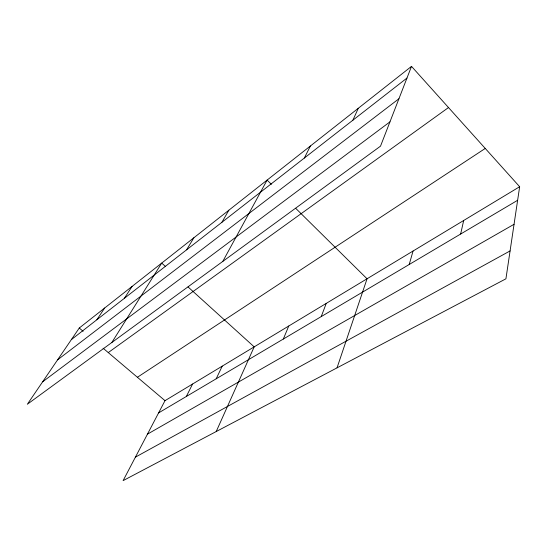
<?xml version="1.0" encoding="UTF-8"?>
<svg xmlns="http://www.w3.org/2000/svg" width="547" height="547" viewBox="0 0 547 547"><rect width="100%" height="100%" fill="white"/><g stroke="black" fill="none" stroke-linecap="round" stroke-linejoin="round"><path stroke-width="0.82" d="M519.65 186.725L505.927 278.813L123.109 480.628L165.003 400.664L519.65 186.725L411.508 66.372L79.26 328.022L27.35 404.24L380.521 146.145L411.508 66.372M460.642 234.034L463.678 220.489M409.211 264.495L413.053 251.032M337.034 367.851L367.051 278.785L295.66 208.284M321.233 316.59L326.238 303.4M283.325 339.037L288.748 326.019M216.215 431.542L254.184 346.866L188.059 286.956M352.883 120.21L358.292 108.285M216.195 378.791L222.219 366.148M186.336 396.472L192.578 384.035M304.33 158.049L310.409 145.987M222.786 261.418L267.107 180.086L271.36 184.291M221.863 222.328L228.858 210.205M186.554 249.842L193.864 237.774M111.82 342.511L161.707 263.086L165.474 266.498M124.367 298.313L132.073 286.43M96.84 319.769L104.675 308.009M71.336 339.646L406.975 78.05M57.565 359.871L398.927 98.761M42.632 381.799L389.963 121.844M108.251 352.589L448.506 107.547M137.4 377.28L485.251 148.442M158.596 412.903L517.626 200.291M147.464 434.147L514.05 224.291M135.41 457.148L510.084 250.916M79.26 328.022L83.123 331.297M103.103 348.22L165.003 400.664"/></g></svg>
